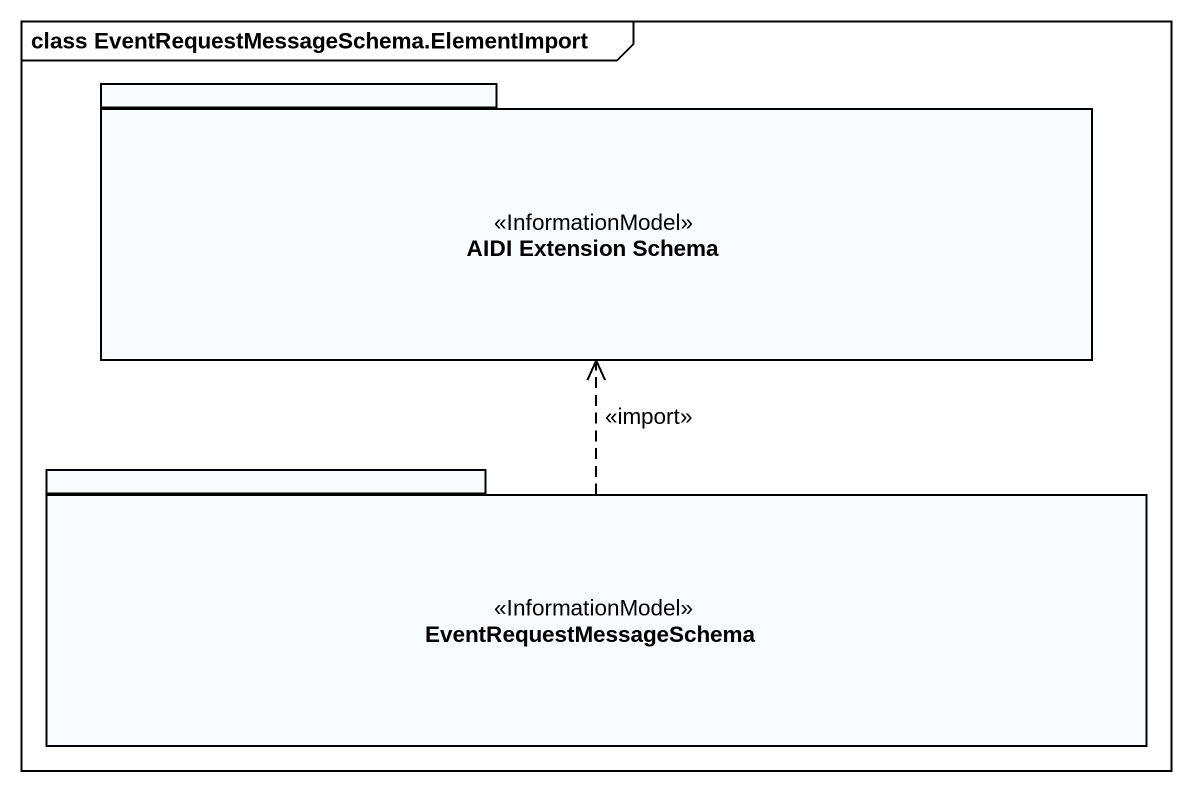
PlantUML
@startuml
mainframe class EventRequestMessageSchema.ElementImport
package "AIDI Extension Schema" as AIDI_Extension_Schema <<InformationModel>> {
}
package EventRequestMessageSchema <<InformationModel>> {
}
EventRequestMessageSchema .up.> AIDI_Extension_Schema : <<import>>
@enduml
